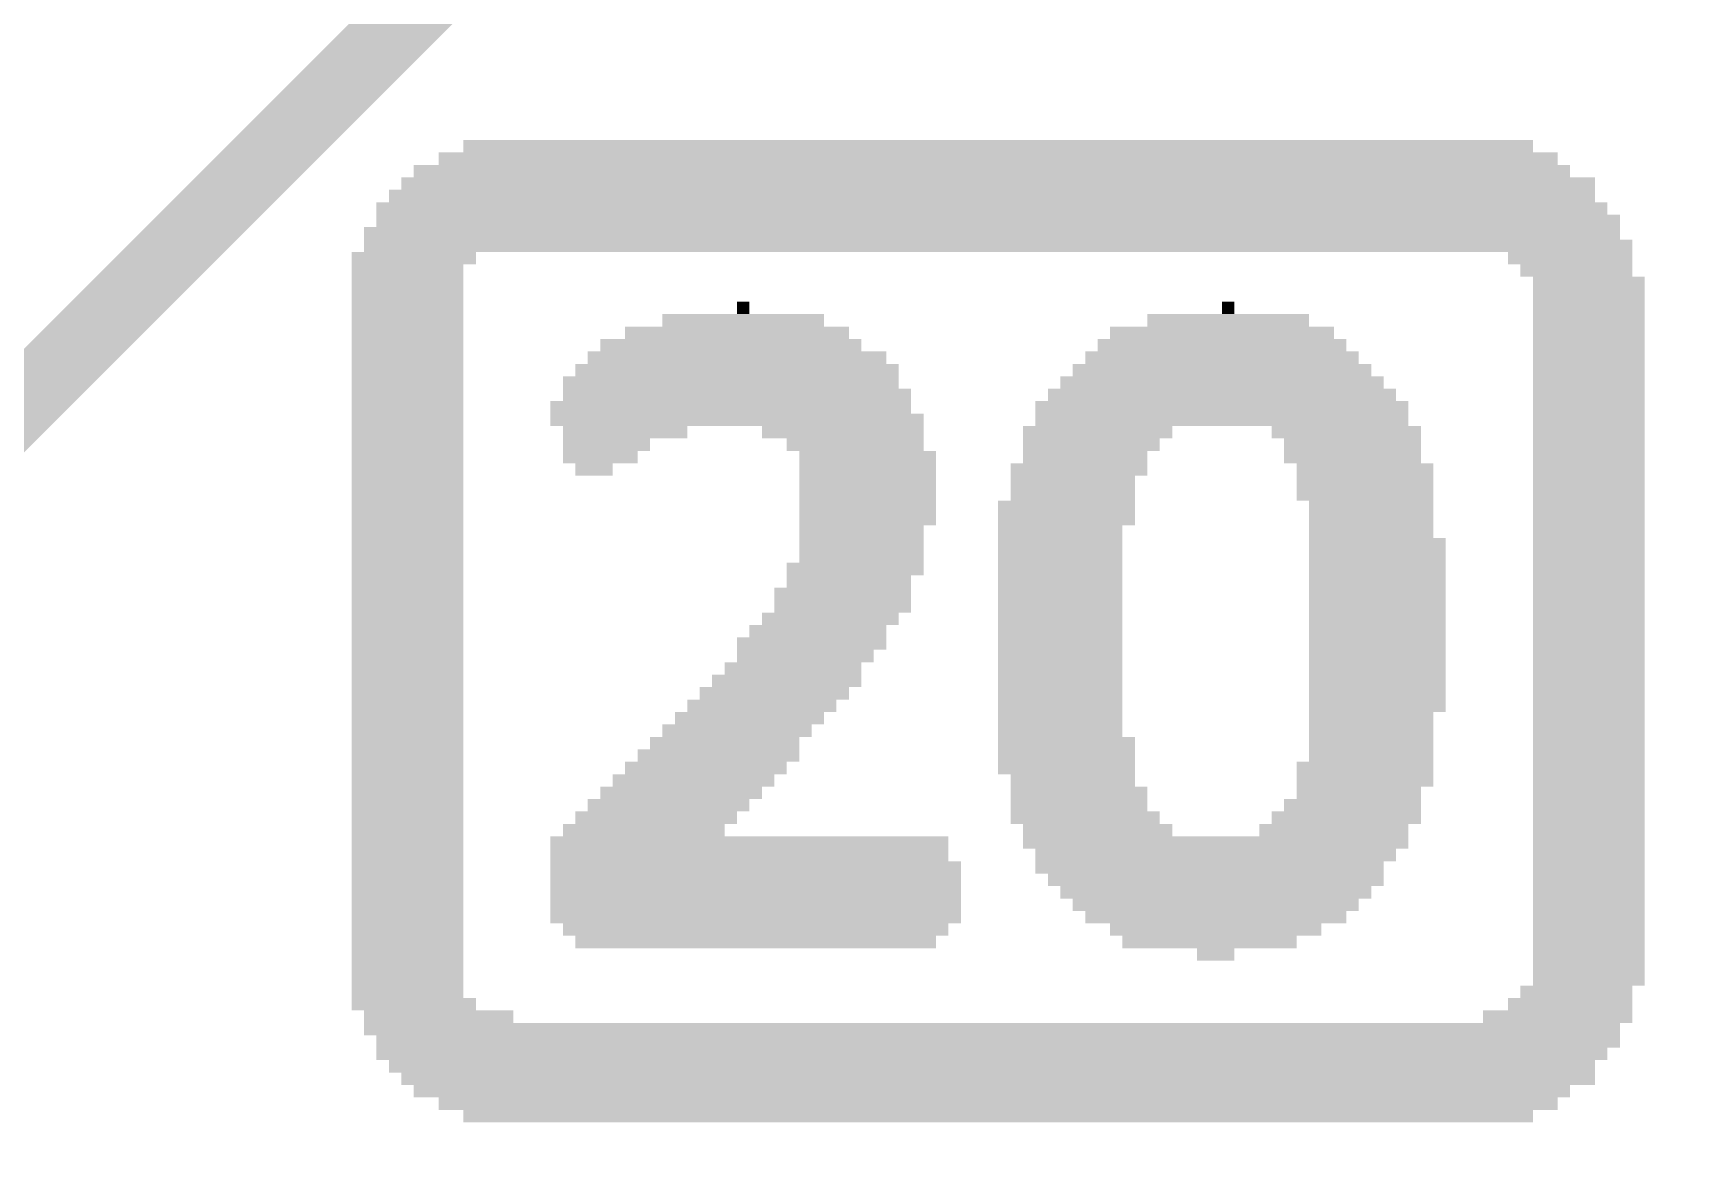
# Model space of a CAD drawing. Header units: millimetres. Extents: x -20.3 to 71.3, y -20.5 to 20.3.
# Drawn here: x 34.365 to 37.736, y 1.703 to 3.983 of the extents above; entities that cross this region are included whole.
import ezdxf

# ---------------------------------------------------------------- set-up
doc = ezdxf.new("R2010")
doc.units = ezdxf.units.MM
doc.layers.add('Top Layer', color=7, linetype='Continuous', true_color=0xff0000)
doc.layers.add('Top Silkscreen Layer', color=7, linetype='Continuous', true_color=0xffcc00)

msp = doc.modelspace()

# ---------------------------------------------------------------- linework, layer by layer
at = {"layer": 'Top Layer', "const_width": 0.15}
msp.add_lwpolyline([(32.8931, 1.778), (38.9891, 7.874)], dxfattribs=at)
at = {"layer": 'Top Silkscreen Layer', "const_width": 0.0254}
for points in [[(35.2445, 3.7514), (37.4289, 3.7514)], [(35.2445, 3.7514), (37.4289, 3.7514)], [(35.1429, 3.7006), (37.5051, 3.7006)], [(35.1429, 3.7006), (37.5051, 3.7006)], [(35.1937, 3.726), (37.4797, 3.726)], [(35.1937, 3.726), (37.4797, 3.726)], [(35.1175, 3.6752), (37.5559, 3.6752)], [(35.1175, 3.6752), (37.5559, 3.6752)], [(35.0921, 3.6498), (37.5559, 3.6498)], [(35.0921, 3.6498), (37.5559, 3.6498)], [(35.0667, 3.6244), (37.5813, 3.6244)], [(35.0667, 3.6244), (37.5813, 3.6244)], [(35.0667, 3.599), (37.6067, 3.599)], [(35.0667, 3.599), (37.6067, 3.599)], [(35.0413, 3.5736), (37.6067, 3.5736)], [(35.0413, 3.5736), (37.6067, 3.5736)], [(35.0413, 3.5482), (37.6321, 3.5482)], [(35.0413, 3.5482), (37.6321, 3.5482)], [(35.0159, 3.5228), (35.2699, 3.5228)], [(35.0159, 3.5228), (35.2699, 3.5228)], [(35.0159, 3.4974), (35.2445, 3.4974)], [(35.0159, 3.4974), (35.2445, 3.4974)], [(37.3781, 3.5228), (37.6321, 3.5228)], [(37.3781, 3.5228), (37.6321, 3.5228)], [(37.4035, 3.4974), (37.6321, 3.4974)], [(37.4035, 3.4974), (37.6321, 3.4974)], [(35.0159, 3.472), (35.2445, 3.472)], [(35.0159, 3.472), (35.2445, 3.472)], [(37.4289, 3.472), (37.6575, 3.472)], [(37.4289, 3.472), (37.6575, 3.472)], [(35.0159, 3.4466), (35.2445, 3.4466)], [(35.0159, 3.4466), (35.2445, 3.4466)], [(37.4289, 3.4466), (37.6575, 3.4466)], [(37.4289, 3.4466), (37.6575, 3.4466)], [(35.0159, 3.4212), (35.2445, 3.4212)], [(35.0159, 3.4212), (35.2445, 3.4212)], [(35.0159, 3.3958), (35.2445, 3.3958)], [(35.0159, 3.3958), (35.2445, 3.3958)], [(35.6509, 3.3958), (35.9811, 3.3958)], [(35.6509, 3.3958), (35.9811, 3.3958)], [(35.8033, 3.4212), (35.8287, 3.4212)], [(35.8033, 3.4212), (35.8287, 3.4212)], [(36.6415, 3.3958), (36.9717, 3.3958)], [(36.6415, 3.3958), (36.9717, 3.3958)], [(36.7939, 3.4212), (36.8193, 3.4212)], [(36.7939, 3.4212), (36.8193, 3.4212)], [(37.4289, 3.4212), (37.6575, 3.4212)], [(37.4289, 3.4212), (37.6575, 3.4212)], [(37.4289, 3.3958), (37.6575, 3.3958)], [(37.4289, 3.3958), (37.6575, 3.3958)], [(35.0159, 3.3704), (35.2445, 3.3704)], [(35.0159, 3.3704), (35.2445, 3.3704)], [(35.5747, 3.3704), (36.0319, 3.3704)], [(35.5747, 3.3704), (36.0319, 3.3704)], [(36.5653, 3.3704), (37.0225, 3.3704)], [(36.5653, 3.3704), (37.0225, 3.3704)], [(37.4289, 3.3704), (37.6575, 3.3704)], [(37.4289, 3.3704), (37.6575, 3.3704)], [(35.0159, 3.345), (35.2445, 3.345)], [(35.0159, 3.345), (35.2445, 3.345)], [(35.5239, 3.345), (36.0573, 3.345)], [(35.5239, 3.345), (36.0573, 3.345)], [(36.5399, 3.345), (37.0479, 3.345)], [(36.5399, 3.345), (37.0479, 3.345)], [(37.4289, 3.345), (37.6575, 3.345)], [(37.4289, 3.345), (37.6575, 3.345)], [(35.0159, 3.3196), (35.2445, 3.3196)], [(35.0159, 3.3196), (35.2445, 3.3196)], [(35.0159, 3.2942), (35.2445, 3.2942)], [(35.0159, 3.2942), (35.2445, 3.2942)], [(35.4731, 3.2942), (36.1335, 3.2942)], [(35.4731, 3.2942), (36.1335, 3.2942)], [(35.4985, 3.3196), (36.1081, 3.3196)], [(35.4985, 3.3196), (36.1081, 3.3196)], [(36.4891, 3.2942), (37.0987, 3.2942)], [(36.4891, 3.2942), (37.0987, 3.2942)], [(36.5145, 3.3196), (37.0733, 3.3196)], [(36.5145, 3.3196), (37.0733, 3.3196)], [(37.4289, 3.3196), (37.6575, 3.3196)], [(37.4289, 3.3196), (37.6575, 3.3196)], [(37.4289, 3.2942), (37.6575, 3.2942)], [(37.4289, 3.2942), (37.6575, 3.2942)], [(35.0159, 3.2688), (35.2445, 3.2688)], [(35.0159, 3.2688), (35.2445, 3.2688)], [(35.4477, 3.2688), (36.1335, 3.2688)], [(35.4477, 3.2688), (36.1335, 3.2688)], [(36.4637, 3.2688), (37.1241, 3.2688)], [(36.4637, 3.2688), (37.1241, 3.2688)], [(37.4289, 3.2688), (37.6575, 3.2688)], [(37.4289, 3.2688), (37.6575, 3.2688)], [(35.0159, 3.2434), (35.2445, 3.2434)], [(35.0159, 3.2434), (35.2445, 3.2434)], [(35.4477, 3.2434), (36.1589, 3.2434)], [(35.4477, 3.2434), (36.1589, 3.2434)], [(36.4383, 3.2434), (37.1495, 3.2434)], [(36.4383, 3.2434), (37.1495, 3.2434)], [(37.4289, 3.2434), (37.6575, 3.2434)], [(37.4289, 3.2434), (37.6575, 3.2434)], [(35.0159, 3.218), (35.2445, 3.218)], [(35.0159, 3.218), (35.2445, 3.218)], [(35.0159, 3.1926), (35.2445, 3.1926)], [(35.0159, 3.1926), (35.2445, 3.1926)], [(35.4223, 3.218), (36.1589, 3.218)], [(35.4223, 3.218), (36.1589, 3.218)], [(35.4223, 3.1926), (36.1843, 3.1926)], [(35.4223, 3.1926), (36.1843, 3.1926)], [(36.4129, 3.218), (37.1749, 3.218)], [(36.4129, 3.218), (37.1749, 3.218)], [(36.4129, 3.1926), (37.1749, 3.1926)], [(36.4129, 3.1926), (37.1749, 3.1926)], [(37.4289, 3.218), (37.6575, 3.218)], [(37.4289, 3.218), (37.6575, 3.218)], [(37.4289, 3.1926), (37.6575, 3.1926)], [(37.4289, 3.1926), (37.6575, 3.1926)], [(35.0159, 3.1672), (35.2445, 3.1672)], [(35.0159, 3.1672), (35.2445, 3.1672)], [(35.4477, 3.1672), (35.7017, 3.1672)], [(35.4477, 3.1672), (35.7017, 3.1672)], [(35.8541, 3.1672), (36.1843, 3.1672)], [(35.8541, 3.1672), (36.1843, 3.1672)], [(36.3875, 3.1672), (36.6923, 3.1672)], [(36.3875, 3.1672), (36.6923, 3.1672)], [(36.8955, 3.1672), (37.2003, 3.1672)], [(36.8955, 3.1672), (37.2003, 3.1672)], [(37.4289, 3.1672), (37.6575, 3.1672)], [(37.4289, 3.1672), (37.6575, 3.1672)], [(35.0159, 3.1418), (35.2445, 3.1418)], [(35.0159, 3.1418), (35.2445, 3.1418)], [(35.4477, 3.1418), (35.6255, 3.1418)], [(35.4477, 3.1418), (35.6255, 3.1418)], [(35.9049, 3.1418), (36.1843, 3.1418)], [(35.9049, 3.1418), (36.1843, 3.1418)], [(36.3875, 3.1418), (36.6669, 3.1418)], [(36.3875, 3.1418), (36.6669, 3.1418)], [(36.9209, 3.1418), (37.2003, 3.1418)], [(36.9209, 3.1418), (37.2003, 3.1418)], [(37.4289, 3.1418), (37.6575, 3.1418)], [(37.4289, 3.1418), (37.6575, 3.1418)], [(35.0159, 3.1164), (35.2445, 3.1164)], [(35.0159, 3.1164), (35.2445, 3.1164)], [(35.0159, 3.091), (35.2445, 3.091)], [(35.0159, 3.091), (35.2445, 3.091)], [(35.4477, 3.1164), (35.6001, 3.1164)], [(35.4477, 3.1164), (35.6001, 3.1164)], [(35.4731, 3.091), (35.5493, 3.091)], [(35.4731, 3.091), (35.5493, 3.091)], [(35.9303, 3.1164), (36.2097, 3.1164)], [(35.9303, 3.1164), (36.2097, 3.1164)], [(35.9303, 3.091), (36.2097, 3.091)], [(35.9303, 3.091), (36.2097, 3.091)], [(36.3621, 3.091), (36.6415, 3.091)], [(36.3621, 3.091), (36.6415, 3.091)], [(36.3875, 3.1164), (36.6415, 3.1164)], [(36.3875, 3.1164), (36.6415, 3.1164)], [(36.9209, 3.1164), (37.2003, 3.1164)], [(36.9209, 3.1164), (37.2003, 3.1164)], [(36.9463, 3.091), (37.2257, 3.091)], [(36.9463, 3.091), (37.2257, 3.091)], [(37.4289, 3.1164), (37.6575, 3.1164)], [(37.4289, 3.1164), (37.6575, 3.1164)], [(37.4289, 3.091), (37.6575, 3.091)], [(37.4289, 3.091), (37.6575, 3.091)], [(35.0159, 3.0656), (35.2445, 3.0656)], [(35.0159, 3.0656), (35.2445, 3.0656)], [(35.9303, 3.0656), (36.2097, 3.0656)], [(35.9303, 3.0656), (36.2097, 3.0656)], [(36.3621, 3.0656), (36.6161, 3.0656)], [(36.3621, 3.0656), (36.6161, 3.0656)], [(36.9463, 3.0656), (37.2257, 3.0656)], [(36.9463, 3.0656), (37.2257, 3.0656)], [(37.4289, 3.0656), (37.6575, 3.0656)], [(37.4289, 3.0656), (37.6575, 3.0656)], [(35.0159, 3.0402), (35.2445, 3.0402)], [(35.0159, 3.0402), (35.2445, 3.0402)], [(35.9303, 3.0402), (36.2097, 3.0402)], [(35.9303, 3.0402), (36.2097, 3.0402)], [(36.3621, 3.0402), (36.6161, 3.0402)], [(36.3621, 3.0402), (36.6161, 3.0402)], [(36.9463, 3.0402), (37.2257, 3.0402)], [(36.9463, 3.0402), (37.2257, 3.0402)], [(37.4289, 3.0402), (37.6575, 3.0402)], [(37.4289, 3.0402), (37.6575, 3.0402)], [(35.0159, 3.0148), (35.2445, 3.0148)], [(35.0159, 3.0148), (35.2445, 3.0148)], [(35.0159, 2.9894), (35.2445, 2.9894)], [(35.0159, 2.9894), (35.2445, 2.9894)], [(35.9303, 3.0148), (36.2097, 3.0148)], [(35.9303, 3.0148), (36.2097, 3.0148)], [(35.9303, 2.9894), (36.2097, 2.9894)], [(35.9303, 2.9894), (36.2097, 2.9894)], [(36.3367, 3.0148), (36.6161, 3.0148)], [(36.3367, 3.0148), (36.6161, 3.0148)], [(36.3367, 2.9894), (36.6161, 2.9894)], [(36.3367, 2.9894), (36.6161, 2.9894)], [(36.9717, 3.0148), (37.2257, 3.0148)], [(36.9717, 3.0148), (37.2257, 3.0148)], [(36.9717, 2.9894), (37.2257, 2.9894)], [(36.9717, 2.9894), (37.2257, 2.9894)], [(37.4289, 3.0148), (37.6575, 3.0148)], [(37.4289, 3.0148), (37.6575, 3.0148)], [(37.4289, 2.9894), (37.6575, 2.9894)], [(37.4289, 2.9894), (37.6575, 2.9894)], [(35.0159, 2.964), (35.2445, 2.964)], [(35.0159, 2.964), (35.2445, 2.964)], [(35.9303, 2.964), (36.1843, 2.964)], [(35.9303, 2.964), (36.1843, 2.964)], [(36.3367, 2.964), (36.5907, 2.964)], [(36.3367, 2.964), (36.5907, 2.964)], [(36.9717, 2.964), (37.2257, 2.964)], [(36.9717, 2.964), (37.2257, 2.964)], [(37.4289, 2.964), (37.6575, 2.964)], [(37.4289, 2.964), (37.6575, 2.964)], [(35.0159, 2.9386), (35.2445, 2.9386)], [(35.0159, 2.9386), (35.2445, 2.9386)], [(35.9303, 2.9386), (36.1843, 2.9386)], [(35.9303, 2.9386), (36.1843, 2.9386)], [(36.3367, 2.9386), (36.5907, 2.9386)], [(36.3367, 2.9386), (36.5907, 2.9386)], [(36.9717, 2.9386), (37.2511, 2.9386)], [(36.9717, 2.9386), (37.2511, 2.9386)], [(37.4289, 2.9386), (37.6575, 2.9386)], [(37.4289, 2.9386), (37.6575, 2.9386)], [(35.0159, 2.9132), (35.2445, 2.9132)], [(35.0159, 2.9132), (35.2445, 2.9132)], [(35.0159, 2.8878), (35.2445, 2.8878)], [(35.0159, 2.8878), (35.2445, 2.8878)], [(35.9049, 2.8878), (36.1843, 2.8878)], [(35.9049, 2.8878), (36.1843, 2.8878)], [(35.9303, 2.9132), (36.1843, 2.9132)], [(35.9303, 2.9132), (36.1843, 2.9132)], [(36.3367, 2.9132), (36.5907, 2.9132)], [(36.3367, 2.9132), (36.5907, 2.9132)], [(36.3367, 2.8878), (36.5907, 2.8878)], [(36.3367, 2.8878), (36.5907, 2.8878)], [(36.9717, 2.9132), (37.2511, 2.9132)], [(36.9717, 2.9132), (37.2511, 2.9132)], [(36.9717, 2.8878), (37.2511, 2.8878)], [(36.9717, 2.8878), (37.2511, 2.8878)], [(37.4289, 2.9132), (37.6575, 2.9132)], [(37.4289, 2.9132), (37.6575, 2.9132)], [(37.4289, 2.8878), (37.6575, 2.8878)], [(37.4289, 2.8878), (37.6575, 2.8878)], [(35.0159, 2.8624), (35.2445, 2.8624)], [(35.0159, 2.8624), (35.2445, 2.8624)], [(35.9049, 2.8624), (36.1589, 2.8624)], [(35.9049, 2.8624), (36.1589, 2.8624)], [(36.3367, 2.8624), (36.5907, 2.8624)], [(36.3367, 2.8624), (36.5907, 2.8624)], [(36.9717, 2.8624), (37.2511, 2.8624)], [(36.9717, 2.8624), (37.2511, 2.8624)], [(37.4289, 2.8624), (37.6575, 2.8624)], [(37.4289, 2.8624), (37.6575, 2.8624)], [(35.0159, 2.837), (35.2445, 2.837)], [(35.0159, 2.837), (35.2445, 2.837)], [(35.8795, 2.837), (36.1589, 2.837)], [(35.8795, 2.837), (36.1589, 2.837)], [(36.3367, 2.837), (36.5907, 2.837)], [(36.3367, 2.837), (36.5907, 2.837)], [(36.9717, 2.837), (37.2511, 2.837)], [(36.9717, 2.837), (37.2511, 2.837)], [(37.4289, 2.837), (37.6575, 2.837)], [(37.4289, 2.837), (37.6575, 2.837)], [(35.0159, 2.8116), (35.2445, 2.8116)], [(35.0159, 2.8116), (35.2445, 2.8116)], [(35.0159, 2.7862), (35.2445, 2.7862)], [(35.0159, 2.7862), (35.2445, 2.7862)], [(35.8541, 2.7862), (36.1335, 2.7862)], [(35.8541, 2.7862), (36.1335, 2.7862)], [(35.8795, 2.8116), (36.1589, 2.8116)], [(35.8795, 2.8116), (36.1589, 2.8116)], [(36.3367, 2.8116), (36.5907, 2.8116)], [(36.3367, 2.8116), (36.5907, 2.8116)], [(36.3367, 2.7862), (36.5907, 2.7862)], [(36.3367, 2.7862), (36.5907, 2.7862)], [(36.9717, 2.8116), (37.2511, 2.8116)], [(36.9717, 2.8116), (37.2511, 2.8116)], [(36.9717, 2.7862), (37.2511, 2.7862)], [(36.9717, 2.7862), (37.2511, 2.7862)], [(37.4289, 2.8116), (37.6575, 2.8116)], [(37.4289, 2.8116), (37.6575, 2.8116)], [(37.4289, 2.7862), (37.6575, 2.7862)], [(37.4289, 2.7862), (37.6575, 2.7862)], [(35.0159, 2.7608), (35.2445, 2.7608)], [(35.0159, 2.7608), (35.2445, 2.7608)], [(35.8287, 2.7608), (36.1081, 2.7608)], [(35.8287, 2.7608), (36.1081, 2.7608)], [(36.3367, 2.7608), (36.5907, 2.7608)], [(36.3367, 2.7608), (36.5907, 2.7608)], [(36.9717, 2.7608), (37.2511, 2.7608)], [(36.9717, 2.7608), (37.2511, 2.7608)], [(37.4289, 2.7608), (37.6575, 2.7608)], [(37.4289, 2.7608), (37.6575, 2.7608)], [(35.0159, 2.7354), (35.2445, 2.7354)], [(35.0159, 2.7354), (35.2445, 2.7354)], [(35.8033, 2.7354), (36.1081, 2.7354)], [(35.8033, 2.7354), (36.1081, 2.7354)], [(36.3367, 2.7354), (36.5907, 2.7354)], [(36.3367, 2.7354), (36.5907, 2.7354)], [(36.9717, 2.7354), (37.2511, 2.7354)], [(36.9717, 2.7354), (37.2511, 2.7354)], [(37.4289, 2.7354), (37.6575, 2.7354)], [(37.4289, 2.7354), (37.6575, 2.7354)], [(35.0159, 2.71), (35.2445, 2.71)], [(35.0159, 2.71), (35.2445, 2.71)], [(35.0159, 2.6846), (35.2445, 2.6846)], [(35.0159, 2.6846), (35.2445, 2.6846)], [(35.7779, 2.6846), (36.0573, 2.6846)], [(35.7779, 2.6846), (36.0573, 2.6846)], [(35.8033, 2.71), (36.0827, 2.71)], [(35.8033, 2.71), (36.0827, 2.71)], [(36.3367, 2.71), (36.5907, 2.71)], [(36.3367, 2.71), (36.5907, 2.71)], [(36.3367, 2.6846), (36.5907, 2.6846)], [(36.3367, 2.6846), (36.5907, 2.6846)], [(36.9717, 2.71), (37.2511, 2.71)], [(36.9717, 2.71), (37.2511, 2.71)], [(36.9717, 2.6846), (37.2511, 2.6846)], [(36.9717, 2.6846), (37.2511, 2.6846)], [(37.4289, 2.71), (37.6575, 2.71)], [(37.4289, 2.71), (37.6575, 2.71)], [(37.4289, 2.6846), (37.6575, 2.6846)], [(37.4289, 2.6846), (37.6575, 2.6846)], [(35.0159, 2.6592), (35.2445, 2.6592)], [(35.0159, 2.6592), (35.2445, 2.6592)], [(35.7525, 2.6592), (36.0573, 2.6592)], [(35.7525, 2.6592), (36.0573, 2.6592)], [(36.3367, 2.6592), (36.5907, 2.6592)], [(36.3367, 2.6592), (36.5907, 2.6592)], [(36.9717, 2.6592), (37.2511, 2.6592)], [(36.9717, 2.6592), (37.2511, 2.6592)], [(37.4289, 2.6592), (37.6575, 2.6592)], [(37.4289, 2.6592), (37.6575, 2.6592)], [(35.0159, 2.6338), (35.2445, 2.6338)], [(35.0159, 2.6338), (35.2445, 2.6338)], [(35.7271, 2.6338), (36.0319, 2.6338)], [(35.7271, 2.6338), (36.0319, 2.6338)], [(36.3367, 2.6338), (36.5907, 2.6338)], [(36.3367, 2.6338), (36.5907, 2.6338)], [(36.9717, 2.6338), (37.2511, 2.6338)], [(36.9717, 2.6338), (37.2511, 2.6338)], [(37.4289, 2.6338), (37.6575, 2.6338)], [(37.4289, 2.6338), (37.6575, 2.6338)], [(35.0159, 2.6084), (35.2445, 2.6084)], [(35.0159, 2.6084), (35.2445, 2.6084)], [(35.0159, 2.583), (35.2445, 2.583)], [(35.0159, 2.583), (35.2445, 2.583)], [(35.6763, 2.583), (35.9811, 2.583)], [(35.6763, 2.583), (35.9811, 2.583)], [(35.7017, 2.6084), (36.0065, 2.6084)], [(35.7017, 2.6084), (36.0065, 2.6084)], [(36.3367, 2.6084), (36.5907, 2.6084)], [(36.3367, 2.6084), (36.5907, 2.6084)], [(36.3367, 2.583), (36.5907, 2.583)], [(36.3367, 2.583), (36.5907, 2.583)], [(36.9717, 2.6084), (37.2511, 2.6084)], [(36.9717, 2.6084), (37.2511, 2.6084)], [(36.9717, 2.583), (37.2257, 2.583)], [(36.9717, 2.583), (37.2257, 2.583)], [(37.4289, 2.6084), (37.6575, 2.6084)], [(37.4289, 2.6084), (37.6575, 2.6084)], [(37.4289, 2.583), (37.6575, 2.583)], [(37.4289, 2.583), (37.6575, 2.583)], [(35.0159, 2.5576), (35.2445, 2.5576)], [(35.0159, 2.5576), (35.2445, 2.5576)], [(35.6509, 2.5576), (35.9557, 2.5576)], [(35.6509, 2.5576), (35.9557, 2.5576)], [(36.3367, 2.5576), (36.5907, 2.5576)], [(36.3367, 2.5576), (36.5907, 2.5576)], [(36.9717, 2.5576), (37.2257, 2.5576)], [(36.9717, 2.5576), (37.2257, 2.5576)], [(37.4289, 2.5576), (37.6575, 2.5576)], [(37.4289, 2.5576), (37.6575, 2.5576)], [(35.0159, 2.5322), (35.2445, 2.5322)], [(35.0159, 2.5322), (35.2445, 2.5322)], [(35.6255, 2.5322), (35.9303, 2.5322)], [(35.6255, 2.5322), (35.9303, 2.5322)], [(36.3367, 2.5322), (36.6161, 2.5322)], [(36.3367, 2.5322), (36.6161, 2.5322)], [(36.9717, 2.5322), (37.2257, 2.5322)], [(36.9717, 2.5322), (37.2257, 2.5322)], [(37.4289, 2.5322), (37.6575, 2.5322)], [(37.4289, 2.5322), (37.6575, 2.5322)], [(35.0159, 2.5068), (35.2445, 2.5068)], [(35.0159, 2.5068), (35.2445, 2.5068)], [(35.0159, 2.4814), (35.2445, 2.4814)], [(35.0159, 2.4814), (35.2445, 2.4814)], [(35.5747, 2.4814), (35.9049, 2.4814)], [(35.5747, 2.4814), (35.9049, 2.4814)], [(35.6001, 2.5068), (35.9303, 2.5068)], [(35.6001, 2.5068), (35.9303, 2.5068)], [(36.3367, 2.5068), (36.6161, 2.5068)], [(36.3367, 2.5068), (36.6161, 2.5068)], [(36.3367, 2.4814), (36.6161, 2.4814)], [(36.3367, 2.4814), (36.6161, 2.4814)], [(36.9463, 2.4814), (37.2257, 2.4814)], [(36.9463, 2.4814), (37.2257, 2.4814)], [(36.9717, 2.5068), (37.2257, 2.5068)], [(36.9717, 2.5068), (37.2257, 2.5068)], [(37.4289, 2.5068), (37.6575, 2.5068)], [(37.4289, 2.5068), (37.6575, 2.5068)], [(37.4289, 2.4814), (37.6575, 2.4814)], [(37.4289, 2.4814), (37.6575, 2.4814)], [(35.0159, 2.456), (35.2445, 2.456)], [(35.0159, 2.456), (35.2445, 2.456)], [(35.5493, 2.456), (35.8795, 2.456)], [(35.5493, 2.456), (35.8795, 2.456)], [(36.3621, 2.456), (36.6161, 2.456)], [(36.3621, 2.456), (36.6161, 2.456)], [(36.9463, 2.456), (37.2257, 2.456)], [(36.9463, 2.456), (37.2257, 2.456)], [(37.4289, 2.456), (37.6575, 2.456)], [(37.4289, 2.456), (37.6575, 2.456)], [(35.0159, 2.4306), (35.2445, 2.4306)], [(35.0159, 2.4306), (35.2445, 2.4306)], [(35.5239, 2.4306), (35.8541, 2.4306)], [(35.5239, 2.4306), (35.8541, 2.4306)], [(36.3621, 2.4306), (36.6415, 2.4306)], [(36.3621, 2.4306), (36.6415, 2.4306)], [(36.9463, 2.4306), (37.2003, 2.4306)], [(36.9463, 2.4306), (37.2003, 2.4306)], [(37.4289, 2.4306), (37.6575, 2.4306)], [(37.4289, 2.4306), (37.6575, 2.4306)], [(35.0159, 2.4052), (35.2445, 2.4052)], [(35.0159, 2.4052), (35.2445, 2.4052)], [(35.4985, 2.4052), (35.8287, 2.4052)], [(35.4985, 2.4052), (35.8287, 2.4052)], [(36.3621, 2.4052), (36.6415, 2.4052)], [(36.3621, 2.4052), (36.6415, 2.4052)], [(36.9209, 2.4052), (37.2003, 2.4052)], [(36.9209, 2.4052), (37.2003, 2.4052)], [(37.4289, 2.4052), (37.6575, 2.4052)], [(37.4289, 2.4052), (37.6575, 2.4052)], [(35.0159, 2.3798), (35.2445, 2.3798)], [(35.0159, 2.3798), (35.2445, 2.3798)], [(35.0159, 2.3544), (35.2445, 2.3544)], [(35.0159, 2.3544), (35.2445, 2.3544)], [(35.4477, 2.3544), (35.7779, 2.3544)], [(35.4477, 2.3544), (35.7779, 2.3544)], [(35.4731, 2.3798), (35.8033, 2.3798)], [(35.4731, 2.3798), (35.8033, 2.3798)], [(36.3621, 2.3798), (36.6669, 2.3798)], [(36.3621, 2.3798), (36.6669, 2.3798)], [(36.3875, 2.3544), (36.6923, 2.3544)], [(36.3875, 2.3544), (36.6923, 2.3544)], [(36.8701, 2.3544), (37.1749, 2.3544)], [(36.8701, 2.3544), (37.1749, 2.3544)], [(36.8955, 2.3798), (37.2003, 2.3798)], [(36.8955, 2.3798), (37.2003, 2.3798)], [(37.4289, 2.3798), (37.6575, 2.3798)], [(37.4289, 2.3798), (37.6575, 2.3798)], [(37.4289, 2.3544), (37.6575, 2.3544)], [(37.4289, 2.3544), (37.6575, 2.3544)], [(35.0159, 2.329), (35.2445, 2.329)], [(35.0159, 2.329), (35.2445, 2.329)], [(35.4223, 2.329), (36.2351, 2.329)], [(35.4223, 2.329), (36.2351, 2.329)], [(36.3875, 2.329), (37.1749, 2.329)], [(36.3875, 2.329), (37.1749, 2.329)], [(37.4289, 2.329), (37.6575, 2.329)], [(37.4289, 2.329), (37.6575, 2.329)], [(35.0159, 2.3036), (35.2445, 2.3036)], [(35.0159, 2.3036), (35.2445, 2.3036)], [(35.4223, 2.3036), (36.2351, 2.3036)], [(35.4223, 2.3036), (36.2351, 2.3036)], [(36.4129, 2.3036), (37.1495, 2.3036)], [(36.4129, 2.3036), (37.1495, 2.3036)], [(37.4289, 2.3036), (37.6575, 2.3036)], [(37.4289, 2.3036), (37.6575, 2.3036)], [(35.0159, 2.2782), (35.2445, 2.2782)], [(35.0159, 2.2782), (35.2445, 2.2782)], [(35.0159, 2.2528), (35.2445, 2.2528)], [(35.0159, 2.2528), (35.2445, 2.2528)], [(35.4223, 2.2782), (36.2605, 2.2782)], [(35.4223, 2.2782), (36.2605, 2.2782)], [(35.4223, 2.2528), (36.2605, 2.2528)], [(35.4223, 2.2528), (36.2605, 2.2528)], [(36.4129, 2.2782), (37.1241, 2.2782)], [(36.4129, 2.2782), (37.1241, 2.2782)], [(36.4383, 2.2528), (37.1241, 2.2528)], [(36.4383, 2.2528), (37.1241, 2.2528)], [(37.4289, 2.2782), (37.6575, 2.2782)], [(37.4289, 2.2782), (37.6575, 2.2782)], [(37.4289, 2.2528), (37.6575, 2.2528)], [(37.4289, 2.2528), (37.6575, 2.2528)], [(35.0159, 2.2274), (35.2445, 2.2274)], [(35.0159, 2.2274), (35.2445, 2.2274)], [(35.4223, 2.2274), (36.2605, 2.2274)], [(35.4223, 2.2274), (36.2605, 2.2274)], [(36.4637, 2.2274), (37.0987, 2.2274)], [(36.4637, 2.2274), (37.0987, 2.2274)], [(37.4289, 2.2274), (37.6575, 2.2274)], [(37.4289, 2.2274), (37.6575, 2.2274)], [(35.0159, 2.202), (35.2445, 2.202)], [(35.0159, 2.202), (35.2445, 2.202)], [(35.4223, 2.202), (36.2605, 2.202)], [(35.4223, 2.202), (36.2605, 2.202)], [(36.4891, 2.202), (37.0733, 2.202)], [(36.4891, 2.202), (37.0733, 2.202)], [(37.4289, 2.202), (37.6575, 2.202)], [(37.4289, 2.202), (37.6575, 2.202)], [(35.0159, 2.1766), (35.2445, 2.1766)], [(35.0159, 2.1766), (35.2445, 2.1766)], [(35.0159, 2.1512), (35.2445, 2.1512)], [(35.0159, 2.1512), (35.2445, 2.1512)], [(35.4223, 2.1766), (36.2605, 2.1766)], [(35.4223, 2.1766), (36.2605, 2.1766)], [(35.4477, 2.1512), (36.2351, 2.1512)], [(35.4477, 2.1512), (36.2351, 2.1512)], [(36.5145, 2.1766), (37.0479, 2.1766)], [(36.5145, 2.1766), (37.0479, 2.1766)], [(36.5653, 2.1512), (36.9971, 2.1512)], [(36.5653, 2.1512), (36.9971, 2.1512)], [(37.4289, 2.1766), (37.6575, 2.1766)], [(37.4289, 2.1766), (37.6575, 2.1766)], [(37.4289, 2.1512), (37.6575, 2.1512)], [(37.4289, 2.1512), (37.6575, 2.1512)], [(35.0159, 2.1258), (35.2445, 2.1258)], [(35.0159, 2.1258), (35.2445, 2.1258)], [(35.4731, 2.1258), (36.2097, 2.1258)], [(35.4731, 2.1258), (36.2097, 2.1258)], [(36.5907, 2.1258), (36.9463, 2.1258)], [(36.5907, 2.1258), (36.9463, 2.1258)], [(37.4289, 2.1258), (37.6575, 2.1258)], [(37.4289, 2.1258), (37.6575, 2.1258)], [(35.0159, 2.1004), (35.2445, 2.1004)], [(35.0159, 2.1004), (35.2445, 2.1004)], [(36.7431, 2.1004), (36.8193, 2.1004)], [(36.7431, 2.1004), (36.8193, 2.1004)], [(37.4289, 2.1004), (37.6575, 2.1004)], [(37.4289, 2.1004), (37.6575, 2.1004)], [(35.0159, 2.075), (35.2445, 2.075)], [(35.0159, 2.075), (35.2445, 2.075)], [(35.0159, 2.0496), (35.2445, 2.0496)], [(35.0159, 2.0496), (35.2445, 2.0496)], [(37.4289, 2.075), (37.6575, 2.075)], [(37.4289, 2.075), (37.6575, 2.075)], [(37.4289, 2.0496), (37.6575, 2.0496)], [(37.4289, 2.0496), (37.6575, 2.0496)], [(35.0159, 2.0242), (35.2445, 2.0242)], [(35.0159, 2.0242), (35.2445, 2.0242)], [(37.4035, 2.0242), (37.6321, 2.0242)], [(37.4035, 2.0242), (37.6321, 2.0242)], [(35.0159, 1.9988), (35.2699, 1.9988)], [(35.0159, 1.9988), (35.2699, 1.9988)], [(37.3781, 1.9988), (37.6321, 1.9988)], [(37.3781, 1.9988), (37.6321, 1.9988)], [(35.0413, 1.9734), (35.3461, 1.9734)], [(35.0413, 1.9734), (35.3461, 1.9734)], [(35.0413, 1.948), (37.6067, 1.948)], [(35.0413, 1.948), (37.6067, 1.948)], [(37.3273, 1.9734), (37.6321, 1.9734)], [(37.3273, 1.9734), (37.6321, 1.9734)], [(35.0667, 1.9226), (37.6067, 1.9226)], [(35.0667, 1.9226), (37.6067, 1.9226)], [(35.0667, 1.8972), (37.5813, 1.8972)], [(35.0667, 1.8972), (37.5813, 1.8972)], [(35.0921, 1.8718), (37.5559, 1.8718)], [(35.0921, 1.8718), (37.5559, 1.8718)], [(35.1175, 1.8464), (37.5559, 1.8464)], [(35.1175, 1.8464), (37.5559, 1.8464)], [(35.1429, 1.821), (37.5051, 1.821)], [(35.1429, 1.821), (37.5051, 1.821)], [(35.1937, 1.7956), (37.4797, 1.7956)], [(35.1937, 1.7956), (37.4797, 1.7956)], [(35.2445, 1.7702), (37.4289, 1.7702)], [(35.2445, 1.7702), (37.4289, 1.7702)]]:
    msp.add_lwpolyline(points, dxfattribs=at)

doc.saveas('drawing.dxf')
